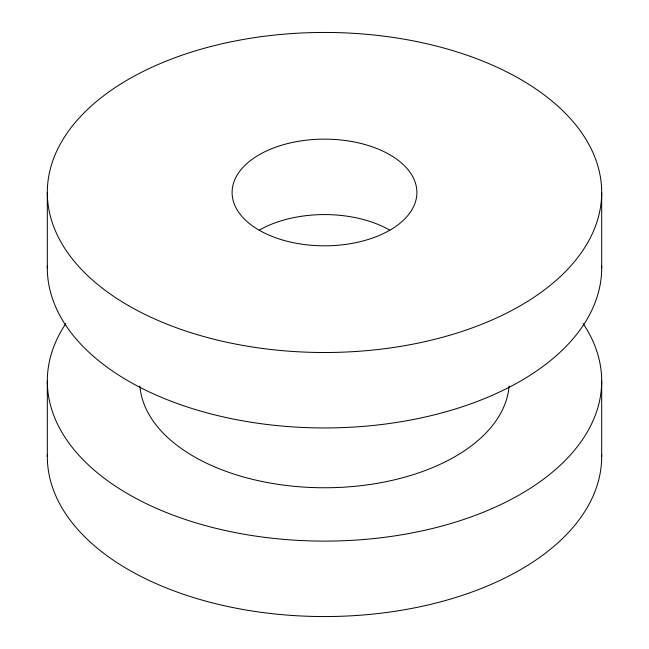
<?xml version="1.0" encoding="UTF-8"?>
<svg xmlns="http://www.w3.org/2000/svg" width="649" height="649" viewBox="0 0 649 649"><rect width="100%" height="100%" fill="white"/><g stroke="black" fill="none" stroke-linecap="round" stroke-linejoin="round"><path stroke-width="0.97" d="M601.68 192.477L601.68 267.923M601.68 381.077L601.68 456.523M47.32 192.477L47.32 267.923M47.32 381.077L47.32 456.523M259.17 230.2A92.393 53.34 0 0 0 413.746 206.285A92.393 53.34 0 0 0 300.584 140.955A92.393 53.34 0 0 0 259.17 230.2A92.393 53.34 0 0 1 389.83 230.2M601.664 265.944A277.18 160.027 0 0 1 324.5 427.951A277.18 160.027 0 0 1 47.336 265.944M509.092 386.033A184.787 106.687 0 0 1 324.5 487.764A184.787 106.687 0 0 1 139.908 386.033M601.664 454.543A277.18 160.027 0 0 1 324.5 616.55A277.18 160.027 0 0 1 47.336 454.543M583.175 323.583A277.18 160.027 0 0 1 324.5 541.112A277.18 160.027 0 0 1 65.825 323.583M128.502 305.638A277.18 160.027 0 0 0 592.237 233.9A277.18 160.027 0 0 0 252.761 37.902A277.18 160.027 0 0 0 128.502 305.638"/></g></svg>
